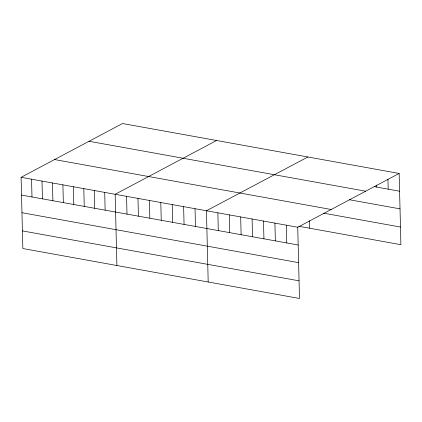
<?xml version="1.0" encoding="UTF-8"?>
<svg xmlns="http://www.w3.org/2000/svg" width="422" height="422" viewBox="0 0 422 422"><rect width="100%" height="100%" fill="white"/><g stroke="black" fill="none" stroke-linecap="round" stroke-linejoin="round"><path stroke-width="0.63" d="M399.159 173.453L297.742 227.236L299.483 298.475L22.841 248.547L21.1 177.309L122.517 123.525L399.159 173.453L400.9 244.691L298.829 226.271M216.576 140.5L115.159 194.284L116.899 265.522M307.87 156.979L206.448 210.763L208.188 281.996M374.235 186.64L399.592 191.219M89.053 141.275L365.689 191.203M349.305 199.712L400.024 208.864M54.57 159.558L331.207 209.491M323.758 213.2L400.467 227.047M21.1 177.309L297.742 227.236M21.533 195.075L298.175 245.003M21.965 212.72L298.607 262.648M22.408 230.903L299.05 280.83M387.939 179.287L388.182 189.156M376.725 185.126L376.772 187.099M309.426 220.653L309.611 228.212M286.327 225.179L286.765 242.94M274.917 223.117L275.35 240.883M263.507 221.059L263.94 238.826M252.092 218.997L252.53 236.763M240.682 216.94L241.115 234.706M229.273 214.882L229.705 232.643M217.863 212.82L218.295 230.586M195.038 208.7L195.47 226.466M183.628 206.643L184.061 224.404M172.213 204.58L172.651 222.347M160.803 202.523L161.236 220.289M149.393 200.461L149.826 218.227M137.978 198.403L138.416 216.169M126.568 196.346L127.001 214.107M104.709 192.4L105.141 210.161M94.254 190.512L94.692 208.278M83.804 188.623L84.242 206.39M73.354 186.74L73.787 204.506M62.904 184.852L63.337 202.618M52.455 182.969L52.887 200.73M42 181.08L42.437 198.846M31.55 179.197L31.988 196.958"/></g></svg>
